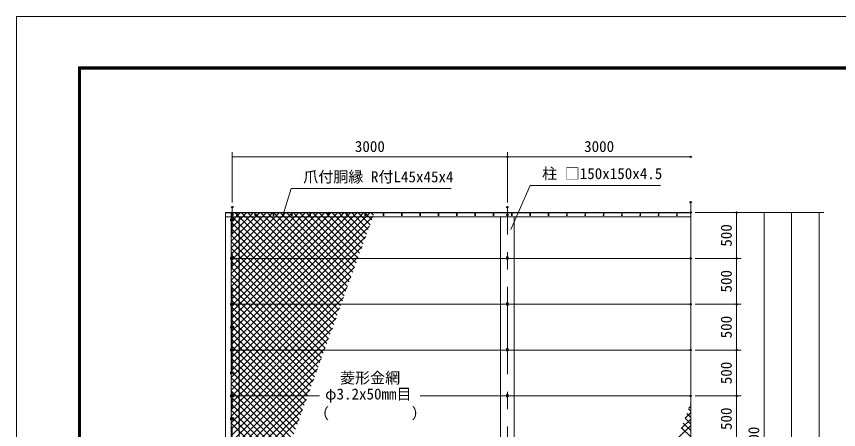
# Model space of a CAD drawing. Units: millimetres at full size; some dimension numbers follow another scale. Extents: x -10500 to 10500, y -7425 to 7425.
# Drawn here: x -10500 to -1535, y 2919 to 7425 of the extents above; entities that cross this region are included whole.
import ezdxf
from ezdxf.enums import TextEntityAlignment as Align

# ---------------------------------------------------------------- set-up
doc = ezdxf.new("R2010")
doc.units = ezdxf.units.MM
doc.header["$LTSCALE"] = 30
doc.header["$PDMODE"] = 32
doc.header["$PDSIZE"] = 15
doc.linetypes.add('USER1', pattern=[50.8, 31.75, -6.35, 6.35, -6.35])
for name, color, linetype, lineweight in [('0-0_D-STR-TXT', 7, 'Continuous', 13), ('0-1_D-STR-DIM', 7, 'Continuous', 13), ('0-2_D-BMK', 2, 'USER1', 13), ('0-3_D-STR3', 3, 'Continuous', 13), ('0-4_D-STR1', 1, 'Continuous', 18), ('0-8_D-STR2', 7, 'Continuous', 13), ('0-C_D-TTL', 7, 'Continuous', 18)]:
    doc.layers.add(name, color=color, linetype=linetype, lineweight=lineweight)
doc.layers.add('0-7_Defpoints', color=253, linetype='Continuous')
doc.styles.add('ＭＳ ゴシック', font='')
doc.styles.get('ＭＳ ゴシック').set_extended_font_data('MS Gothic')

msp = doc.modelspace()

# ---------------------------------------------------------------- linework, layer by layer
at = {"layer": '0-0_D-STR-TXT'}
for points in [[(-3477.33, 5580.38), (-4899.69, 5580.38), (-5107.9, 5101.86)], [(-5757.9, 5547.94), (-7502.6, 5547.94), (-7590.23, 5264.05)]]:
    msp.add_lwpolyline(points, dxfattribs=at)
at = {"layer": '0-1_D-STR-DIM'}
for p, q in [((-8146.86, 5395.7), (-8146.86, 5943.65)), ((-5146.86, 5395.7), (-5146.86, 5943.65)), ((-5146.86, 5395.7), (-5146.86, 5943.65)), ((-8146.86, 5893.65), (-5146.86, 5893.65)), ((-5146.86, 5893.65), (-3146.86, 5893.65)), ((-3146.86, 2811.36), (-3146.86, 5398.11)), ((-3096.86, 5285.7), (-2296.86, 5285.7)), ((-3096.86, 5285.7), (-1996.86, 5285.7)), ((-3096.86, 5285.7), (-1696.86, 5285.7)), ((-3096.86, 5285.7), (-2596.86, 5285.7)), ((-2646.86, 4785.7), (-2646.86, 5285.7)), ((-2346.86, 5285.7), (-2346.86, 285.7)), ((-2046.86, 5285.7), (-2046.86, -1744.3)), ((-1746.86, 5285.7), (-1746.86, -2514.3)), ((-3096.86, 4785.7), (-2596.86, 4785.7)), ((-3096.86, 4785.7), (-2596.86, 4785.7)), ((-2646.86, 4285.7), (-2646.86, 4785.7)), ((-3096.86, 4285.7), (-2596.86, 4285.7)), ((-3096.86, 4285.7), (-2596.86, 4285.7)), ((-2646.86, 3785.7), (-2646.86, 4285.7)), ((-3096.86, 3785.7), (-2596.86, 3785.7)), ((-3096.86, 3785.7), (-2596.86, 3785.7)), ((-2646.86, 3285.7), (-2646.86, 3785.7)), ((-3096.86, 3285.7), (-2596.86, 3285.7)), ((-3096.86, 3285.7), (-2596.86, 3285.7)), ((-2646.86, 2785.7), (-2646.86, 3285.7))]:
    msp.add_line(p, q, dxfattribs=at)
at = {"layer": '0-2_D-BMK'}
for p, q in [((-8146.86, -2574.3), (-8146.86, 5345.7)), ((-5146.86, -2574.3), (-5146.86, 5345.7)), ((-8134.11, 5260.7), (-8159.61, 5260.7)), ((-8156.86, 5205.7), (-8136.86, 5205.7)), ((-5134.11, 5260.7), (-5159.61, 5260.7)), ((-8156.86, 4785.7), (-8136.86, 4785.7)), ((-5156.86, 4785.7), (-5136.86, 4785.7)), ((-8156.86, 4285.7), (-8136.86, 4285.7)), ((-5156.86, 4285.7), (-5136.86, 4285.7)), ((-8156.86, 4035.7), (-8136.86, 4035.7)), ((-8156.86, 3785.7), (-8136.86, 3785.7)), ((-5156.86, 3785.7), (-5136.86, 3785.7)), ((-8156.86, 3535.7), (-8136.86, 3535.7)), ((-8156.86, 3285.7), (-8136.86, 3285.7)), ((-5156.86, 3285.7), (-5136.86, 3285.7)), ((-8156.86, 3035.7), (-8136.86, 3035.7))]:
    msp.add_line(p, q, dxfattribs=at)
at = {"layer": '0-3_D-STR3'}
for p, q in [((-8164.06, 5215.2), (-8129.66, 5215.2)), ((-8164.06, 5215.2), (-8164.06, 5196.2)), ((-8156.86, 5215.2), (-8156.86, 5280.7)), ((-8146.86, 5250.89), (-8155.36, 5255.8)), ((-8153.36, 5209.46), (-8146.86, 5213.21)), ((-8153.36, 5201.95), (-8153.36, 5209.46)), ((-8146.86, 5198.2), (-8153.36, 5201.95)), ((-8138.36, 5255.8), (-8146.86, 5250.89)), ((-8146.86, 5213.21), (-8140.36, 5209.46)), ((-8140.36, 5201.95), (-8146.86, 5198.2)), ((-8140.36, 5209.46), (-8140.36, 5201.95)), ((-8129.66, 5215.2), (-8129.66, 5196.2)), ((-5146.86, 5250.89), (-5155.36, 5255.8)), ((-5138.36, 5255.8), (-5146.86, 5250.89)), ((-8164.06, 5196.2), (-8129.66, 5196.2)), ((-8156.86, 4045.2), (-8156.86, 5196.2)), ((-8164.06, 4795.2), (-8129.66, 4795.2)), ((-8164.06, 4795.2), (-8164.06, 4776.2)), ((-8164.06, 4776.2), (-8129.66, 4776.2)), ((-8153.36, 4789.46), (-8146.86, 4793.21)), ((-8153.36, 4781.95), (-8153.36, 4789.46)), ((-8146.86, 4778.2), (-8153.36, 4781.95)), ((-8146.86, 4793.21), (-8140.36, 4789.46)), ((-8140.36, 4781.95), (-8146.86, 4778.2)), ((-8140.36, 4789.46), (-8140.36, 4781.95)), ((-8129.66, 4795.2), (-8129.66, 4776.2)), ((-8129.66, 4785.7), (-5156.36, 4785.7)), ((-5137.36, 4801.7), (-5156.36, 4801.7)), ((-5156.36, 4801.7), (-5156.36, 4775.7)), ((-5137.36, 4775.7), (-5156.36, 4775.7)), ((-5153.36, 4789.46), (-5146.86, 4793.21)), ((-5153.36, 4781.95), (-5153.36, 4789.46)), ((-5146.86, 4778.2), (-5153.36, 4781.95)), ((-5146.86, 4793.21), (-5140.36, 4789.46)), ((-5140.36, 4781.95), (-5146.86, 4778.2)), ((-5140.36, 4789.46), (-5140.36, 4781.95)), ((-5137.36, 4801.7), (-5137.36, 4775.7)), ((-5137.36, 4785.7), (-3146.86, 4785.7)), ((-8164.06, 4295.2), (-8129.66, 4295.2)), ((-8164.06, 4295.2), (-8164.06, 4276.2)), ((-8164.06, 4276.2), (-8129.66, 4276.2)), ((-8153.36, 4289.46), (-8146.86, 4293.21)), ((-8153.36, 4281.95), (-8153.36, 4289.46)), ((-8146.86, 4278.2), (-8153.36, 4281.95)), ((-8146.86, 4293.21), (-8140.36, 4289.46)), ((-8140.36, 4281.95), (-8146.86, 4278.2)), ((-8140.36, 4289.46), (-8140.36, 4281.95)), ((-8129.66, 4295.2), (-8129.66, 4276.2)), ((-8129.66, 4285.7), (-5156.36, 4285.7)), ((-5137.36, 4301.7), (-5156.36, 4301.7)), ((-5156.36, 4301.7), (-5156.36, 4275.7)), ((-5137.36, 4275.7), (-5156.36, 4275.7)), ((-5153.36, 4289.46), (-5146.86, 4293.21)), ((-5153.36, 4281.95), (-5153.36, 4289.46)), ((-5146.86, 4278.2), (-5153.36, 4281.95)), ((-5146.86, 4293.21), (-5140.36, 4289.46)), ((-5140.36, 4281.95), (-5146.86, 4278.2)), ((-5140.36, 4289.46), (-5140.36, 4281.95)), ((-5137.36, 4301.7), (-5137.36, 4275.7)), ((-5137.36, 4285.7), (-3146.86, 4285.7)), ((-8164.06, 4045.2), (-8129.66, 4045.2)), ((-8164.06, 4045.2), (-8164.06, 4026.2)), ((-8153.36, 4039.46), (-8146.86, 4043.21)), ((-8153.36, 4031.95), (-8153.36, 4039.46)), ((-8146.86, 4043.21), (-8140.36, 4039.46)), ((-8140.36, 4039.46), (-8140.36, 4031.95)), ((-8129.66, 4045.2), (-8129.66, 4026.2)), ((-8164.06, 4026.2), (-8129.66, 4026.2)), ((-8156.86, 3795.2), (-8156.86, 4026.2)), ((-8146.86, 4028.2), (-8153.36, 4031.95)), ((-8140.36, 4031.95), (-8146.86, 4028.2)), ((-8164.06, 3795.2), (-8129.66, 3795.2)), ((-8164.06, 3795.2), (-8164.06, 3776.2)), ((-8164.06, 3776.2), (-8129.66, 3776.2)), ((-8156.86, 3545.2), (-8156.86, 3776.2)), ((-8153.36, 3789.46), (-8146.86, 3793.21)), ((-8153.36, 3781.95), (-8153.36, 3789.46)), ((-8146.86, 3778.2), (-8153.36, 3781.95)), ((-8146.86, 3793.21), (-8140.36, 3789.46)), ((-8140.36, 3781.95), (-8146.86, 3778.2)), ((-8140.36, 3789.46), (-8140.36, 3781.95)), ((-8129.66, 3795.2), (-8129.66, 3776.2)), ((-8129.66, 3785.7), (-5156.36, 3785.7)), ((-5137.36, 3801.7), (-5156.36, 3801.7)), ((-5156.36, 3801.7), (-5156.36, 3775.7)), ((-5137.36, 3775.7), (-5156.36, 3775.7)), ((-5153.36, 3789.46), (-5146.86, 3793.21)), ((-5153.36, 3781.95), (-5153.36, 3789.46)), ((-5146.86, 3778.2), (-5153.36, 3781.95)), ((-5146.86, 3793.21), (-5140.36, 3789.46)), ((-5140.36, 3781.95), (-5146.86, 3778.2)), ((-5140.36, 3789.46), (-5140.36, 3781.95)), ((-5137.36, 3801.7), (-5137.36, 3775.7)), ((-5137.36, 3785.7), (-3146.86, 3785.7)), ((-8164.06, 3545.2), (-8129.66, 3545.2)), ((-8164.06, 3545.2), (-8164.06, 3526.2)), ((-8164.06, 3526.2), (-8129.66, 3526.2)), ((-8156.86, 3295.2), (-8156.86, 3526.2)), ((-8153.36, 3539.46), (-8146.86, 3543.21)), ((-8153.36, 3531.95), (-8153.36, 3539.46)), ((-8146.86, 3528.2), (-8153.36, 3531.95)), ((-8146.86, 3543.21), (-8140.36, 3539.46)), ((-8140.36, 3531.95), (-8146.86, 3528.2)), ((-8140.36, 3539.46), (-8140.36, 3531.95)), ((-8129.66, 3545.2), (-8129.66, 3526.2)), ((-8164.06, 3295.2), (-8129.66, 3295.2)), ((-8164.06, 3295.2), (-8164.06, 3276.2)), ((-8164.06, 3276.2), (-8129.66, 3276.2)), ((-8156.86, 3045.2), (-8156.86, 3276.2)), ((-8153.36, 3289.46), (-8146.86, 3293.21)), ((-8153.36, 3281.95), (-8153.36, 3289.46)), ((-8146.86, 3278.2), (-8153.36, 3281.95)), ((-8146.86, 3293.21), (-8140.36, 3289.46)), ((-8140.36, 3281.95), (-8146.86, 3278.2)), ((-8140.36, 3289.46), (-8140.36, 3281.95)), ((-8129.66, 3295.2), (-8129.66, 3276.2)), ((-8129.66, 3285.7), (-7196.86, 3285.7)), ((-6096.86, 3285.7), (-5156.36, 3285.7)), ((-5137.36, 3301.7), (-5156.36, 3301.7)), ((-5156.36, 3301.7), (-5156.36, 3275.7)), ((-5137.36, 3275.7), (-5156.36, 3275.7)), ((-5153.36, 3289.46), (-5146.86, 3293.21)), ((-5153.36, 3281.95), (-5153.36, 3289.46)), ((-5146.86, 3278.2), (-5153.36, 3281.95)), ((-5146.86, 3293.21), (-5140.36, 3289.46)), ((-5140.36, 3281.95), (-5146.86, 3278.2)), ((-5140.36, 3289.46), (-5140.36, 3281.95)), ((-5137.36, 3301.7), (-5137.36, 3275.7)), ((-5137.36, 3285.7), (-3146.86, 3285.7)), ((-8164.06, 3045.2), (-8129.66, 3045.2)), ((-8164.06, 3045.2), (-8164.06, 3026.2)), ((-8164.06, 3026.2), (-8129.66, 3026.2)), ((-8156.86, 2795.2), (-8156.86, 3026.2)), ((-8153.36, 3039.46), (-8146.86, 3043.21)), ((-8153.36, 3031.95), (-8153.36, 3039.46)), ((-8146.86, 3028.2), (-8153.36, 3031.95)), ((-8146.86, 3043.21), (-8140.36, 3039.46)), ((-8140.36, 3031.95), (-8146.86, 3028.2)), ((-8140.36, 3039.46), (-8140.36, 3031.95)), ((-8129.66, 3045.2), (-8129.66, 3026.2))]:
    msp.add_line(p, q, dxfattribs=at)
for points in [[(-8155.36, 5255.8), (-8155.36, 5265.61), (-8146.86, 5270.52)], [(-8146.86, 5270.52), (-8138.36, 5265.61), (-8138.36, 5255.8)], [(-5155.36, 5255.8), (-5155.36, 5265.61), (-5146.86, 5270.52)], [(-5146.86, 5270.52), (-5138.36, 5265.61), (-5138.36, 5255.8)]]:
    msp.add_lwpolyline(points, dxfattribs=at)
for centre, radius in [((-8146.86, 5260.7), 8.25), ((-8146.86, 5205.7), 6.25), ((-5146.86, 5260.7), 8.25), ((-8146.86, 4785.7), 6.25), ((-5146.86, 4785.7), 6.25), ((-8146.86, 4285.7), 6.25), ((-5146.86, 4285.7), 6.25), ((-8146.86, 4035.7), 6.25), ((-8146.86, 3785.7), 6.25), ((-5146.86, 3785.7), 6.25), ((-8146.86, 3535.7), 6.25), ((-8146.86, 3285.7), 6.25), ((-5146.86, 3285.7), 6.25), ((-8146.86, 3035.7), 6.25)]:
    msp.add_circle(centre, radius, dxfattribs=at)
at = {"layer": '0-4_D-STR1'}
for p, q in [((-8221.86, 5285.7), (-3146.86, 5285.7)), ((-8221.86, 5281.7), (-3146.86, 5281.7)), ((-8221.86, 5240.7), (-3146.86, 5240.7)), ((-8099.86, 5272.58), (-8100.61, 5251.08)), ((-8093.86, 5272.58), (-8093.11, 5251.08)), ((-8071.86, 330.7), (-8071.86, 5240.7)), ((-7899.86, 5272.58), (-7900.61, 5251.08)), ((-7893.86, 5272.58), (-7893.11, 5251.08)), ((-7699.86, 5272.58), (-7700.61, 5251.08)), ((-7693.86, 5272.58), (-7693.11, 5251.08)), ((-7499.86, 5272.58), (-7500.61, 5251.08)), ((-7493.86, 5272.58), (-7493.11, 5251.08)), ((-7299.86, 5272.58), (-7300.61, 5251.08)), ((-7293.86, 5272.58), (-7293.11, 5251.08)), ((-7099.86, 5272.58), (-7100.61, 5251.08)), ((-7093.86, 5272.58), (-7093.11, 5251.08)), ((-6899.86, 5272.58), (-6900.61, 5251.08)), ((-6893.86, 5272.58), (-6893.11, 5251.08)), ((-6699.86, 5272.58), (-6700.61, 5251.08)), ((-6693.86, 5272.58), (-6693.11, 5251.08)), ((-6499.86, 5272.58), (-6500.61, 5251.08)), ((-6493.86, 5272.58), (-6493.11, 5251.08)), ((-6299.86, 5272.58), (-6300.61, 5251.08)), ((-6293.86, 5272.58), (-6293.11, 5251.08)), ((-6099.86, 5272.58), (-6100.61, 5251.08)), ((-6093.86, 5272.58), (-6093.11, 5251.08)), ((-5899.86, 5272.58), (-5900.61, 5251.08)), ((-5893.86, 5272.58), (-5893.11, 5251.08)), ((-5699.86, 5272.58), (-5700.61, 5251.08)), ((-5693.86, 5272.58), (-5693.11, 5251.08)), ((-5499.86, 5272.58), (-5500.61, 5251.08)), ((-5493.86, 5272.58), (-5493.11, 5251.08)), ((-5299.86, 5272.58), (-5300.61, 5251.08)), ((-5293.86, 5272.58), (-5293.11, 5251.08)), ((-5221.86, 5240.7), (-5221.86, 330.7)), ((-5084.36, 5285.7), (-5209.36, 5285.7)), ((-5099.86, 5272.58), (-5100.61, 5251.08)), ((-5093.86, 5272.58), (-5093.11, 5251.08)), ((-5071.86, 330.7), (-5071.86, 5240.7)), ((-4899.86, 5272.58), (-4900.61, 5251.08)), ((-4893.86, 5272.58), (-4893.11, 5251.08)), ((-4699.86, 5272.58), (-4700.61, 5251.08)), ((-4693.86, 5272.58), (-4693.11, 5251.08)), ((-4499.86, 5272.58), (-4500.61, 5251.08)), ((-4493.86, 5272.58), (-4493.11, 5251.08)), ((-4299.86, 5272.58), (-4300.61, 5251.08)), ((-4293.86, 5272.58), (-4293.11, 5251.08)), ((-4099.86, 5272.58), (-4100.61, 5251.08)), ((-4093.86, 5272.58), (-4093.11, 5251.08)), ((-3899.86, 5272.58), (-3900.61, 5251.08)), ((-3893.86, 5272.58), (-3893.11, 5251.08)), ((-3699.86, 5272.58), (-3700.61, 5251.08)), ((-3693.86, 5272.58), (-3693.11, 5251.08)), ((-3499.86, 5272.58), (-3500.61, 5251.08)), ((-3493.86, 5272.58), (-3493.11, 5251.08)), ((-3299.86, 5272.58), (-3300.61, 5251.08)), ((-3293.86, 5272.58), (-3293.11, 5251.08))]:
    msp.add_line(p, q, dxfattribs=at)
msp.add_lwpolyline([(-8221.86, 5285.7), (-8221.86, -2514.3), (-8071.86, -2514.3), (-8071.86, -1714.3)], dxfattribs=at)
for centre in [(-8096.86, 5271.33), (-7896.86, 5271.33), (-7696.86, 5271.33), (-7496.86, 5271.33), (-7296.86, 5271.33), (-7096.86, 5271.33), (-6896.86, 5271.33), (-6696.86, 5271.33), (-6496.86, 5271.33), (-6296.86, 5271.33), (-6096.86, 5271.33), (-5896.86, 5271.33), (-5696.86, 5271.33), (-5496.86, 5271.33), (-5296.86, 5271.33), (-5096.86, 5271.33), (-4896.86, 5271.33), (-4696.86, 5271.33), (-4496.86, 5271.33), (-4296.86, 5271.33), (-4096.86, 5271.33), (-3896.86, 5271.33), (-3696.86, 5271.33), (-3496.86, 5271.33), (-3296.86, 5271.33)]:
    msp.add_arc(centre, 3.25, 22.61986, 157.38014, dxfattribs=at)
at = {"layer": '0-7_Defpoints'}
for p in [(-5146.86, 5893.65), (-3146.86, 5893.65), (-3146.86, 5398.11), (-8146.86, 5345.7), (-5146.86, 5345.7), (-3146.86, 5285.7), (-3146.86, 5285.7), (-2646.86, 5285.7), (-3146.86, 4785.7), (-2646.86, 4785.7), (-3146.86, 4285.7), (-2646.86, 4285.7), (-3146.86, 3785.7), (-2646.86, 3785.7), (-3146.86, 3285.7), (-2646.86, 3285.7)]:
    msp.add_point(p, dxfattribs=at)
at = {"layer": '0-8_D-STR2'}
for p, q in [((-8156.86, 5255.97), (-8131.12, 5281.7)), ((-8156.86, 5185.26), (-8060.41, 5281.7)), ((-8156.86, 5114.55), (-7989.7, 5281.7)), ((-8156.86, 5043.83), (-7918.99, 5281.7)), ((-8156.86, 4973.12), (-7848.28, 5281.7)), ((-8156.86, 4902.41), (-7777.57, 5281.7)), ((-8156.86, 4831.7), (-7706.86, 5281.7)), ((-8156.86, 4760.99), (-7636.14, 5281.7)), ((-8156.86, 4690.28), (-7565.43, 5281.7)), ((-8156.86, 4619.57), (-7494.72, 5281.7)), ((-8156.86, 4548.86), (-7424.01, 5281.7)), ((-8156.86, 4478.15), (-7353.3, 5281.7)), ((-8156.86, 4407.44), (-7282.59, 5281.7)), ((-8156.86, 4336.73), (-7211.88, 5281.7)), ((-8156.86, 4266.02), (-7141.17, 5281.7)), ((-8156.86, 4195.31), (-7070.46, 5281.7)), ((-8156.86, 4124.6), (-6999.75, 5281.7)), ((-8156.86, 4053.89), (-6929.04, 5281.7)), ((-8156.86, 3983.17), (-6858.33, 5281.7)), ((-8156.86, 3912.46), (-6787.62, 5281.7)), ((-8156.86, 3841.75), (-6716.91, 5281.7)), ((-8156.86, 3771.04), (-6646.2, 5281.7)), ((-7021.64, 4116.26), (-8156.86, 5251.48)), ((-8156.86, 3700.33), (-6610.03, 5247.16)), ((-7002.77, 4168.1), (-8116.37, 5281.7)), ((-6983.91, 4219.95), (-8045.66, 5281.7)), ((-6965.04, 4271.79), (-7974.95, 5281.7)), ((-6946.17, 4323.63), (-7904.24, 5281.7)), ((-6927.3, 4375.47), (-7833.53, 5281.7)), ((-6908.43, 4427.31), (-7762.82, 5281.7)), ((-6889.56, 4479.15), (-7692.11, 5281.7)), ((-6870.69, 4531), (-7621.4, 5281.7)), ((-6851.82, 4582.84), (-7550.69, 5281.7)), ((-6832.95, 4634.68), (-7479.98, 5281.7)), ((-6814.09, 4686.52), (-7409.27, 5281.7)), ((-6795.22, 4738.36), (-7338.56, 5281.7)), ((-6776.35, 4790.21), (-7267.85, 5281.7)), ((-6757.48, 4842.05), (-7197.14, 5281.7)), ((-6738.61, 4893.89), (-7126.43, 5281.7)), ((-6719.74, 4945.73), (-7055.71, 5281.7)), ((-6700.87, 4997.57), (-6985, 5281.7)), ((-6682, 5049.41), (-6914.29, 5281.7)), ((-6663.13, 5101.26), (-6843.58, 5281.7)), ((-6644.27, 5153.1), (-6772.87, 5281.7)), ((-6625.4, 5204.94), (-6702.16, 5281.7)), ((-6606.53, 5256.78), (-6631.45, 5281.7)), ((-7040.51, 4064.42), (-8156.86, 5180.77)), ((-8156.86, 3629.62), (-6650.49, 5135.98)), ((-7059.38, 4012.58), (-8156.86, 5110.06)), ((-7078.25, 3960.74), (-8156.86, 5039.34)), ((-8156.86, 3558.91), (-6690.96, 5024.81)), ((-7097.12, 3908.89), (-8156.86, 4968.63)), ((-8156.86, 3488.2), (-6731.42, 4913.63)), ((-7115.99, 3857.05), (-8156.86, 4897.92)), ((-7134.86, 3805.21), (-8156.86, 4827.21)), ((-8156.86, 3417.49), (-6771.89, 4802.46)), ((-7153.72, 3753.37), (-8156.86, 4756.5)), ((-8156.86, 3346.78), (-6812.35, 4691.28)), ((-7172.59, 3701.53), (-8156.86, 4685.79)), ((-7191.46, 3649.69), (-8156.86, 4615.08)), ((-8156.86, 3276.07), (-6852.82, 4580.11)), ((-7210.33, 3597.84), (-8156.86, 4544.37)), ((-7229.2, 3546), (-8156.86, 4473.66)), ((-8156.86, 3205.36), (-6893.28, 4468.93)), ((-7248.07, 3494.16), (-8156.86, 4402.95)), ((-8156.86, 3134.65), (-6933.75, 4357.76)), ((-7266.94, 3442.32), (-8156.86, 4332.24)), ((-7285.81, 3390.48), (-8156.86, 4261.53)), ((-8156.86, 3063.94), (-6974.21, 4246.58)), ((-7304.68, 3338.63), (-8156.86, 4190.82)), ((-8156.86, 2993.23), (-7014.67, 4135.41)), ((-7323.54, 3286.79), (-8156.86, 4120.11)), ((-7342.41, 3234.95), (-8156.86, 4049.39)), ((-8156.86, 2922.51), (-7055.14, 4024.23)), ((-7361.28, 3183.11), (-8156.86, 3978.68)), ((-8156.86, 2851.8), (-7095.6, 3913.06)), ((-7380.15, 3131.27), (-8156.86, 3907.97)), ((-7399.02, 3079.43), (-8156.86, 3837.26)), ((-8156.86, 2781.09), (-7136.07, 3801.88)), ((-7417.89, 3027.58), (-8156.86, 3766.55)), ((-7436.76, 2975.74), (-8156.86, 3695.84)), ((-8156.86, 2710.38), (-7176.53, 3690.71)), ((-7455.63, 2923.9), (-8156.86, 3625.13)), ((-8156.86, 2639.67), (-7217, 3579.53)), ((-7474.5, 2872.06), (-8156.86, 3554.42)), ((-7493.36, 2820.22), (-8156.86, 3483.71)), ((-8156.86, 2568.96), (-7257.46, 3468.36)), ((-7512.23, 2768.37), (-8156.86, 3413)), ((-8156.86, 2498.25), (-7297.93, 3357.18)), ((-7531.1, 2716.53), (-8156.86, 3342.29)), ((-7549.97, 2664.69), (-8156.86, 3271.58)), ((-8156.86, 2427.54), (-7338.39, 3246.01)), ((-7568.84, 2612.85), (-8156.86, 3200.87)), ((-3146.86, 3120.51), (-3171.57, 3145.22)), ((-3168.78, 3152.88), (-3146.86, 3174.8)), ((-3146.86, 3191.22), (-3152.7, 3197.06)), ((-8156.86, 2356.83), (-7378.85, 3134.83)), ((-7587.71, 2561.01), (-8156.86, 3130.16)), ((-7606.58, 2509.17), (-8156.86, 3059.45)), ((-3209.24, 3041.7), (-3146.86, 3104.09)), ((-3146.86, 3049.8), (-3190.43, 3093.38)), ((-8156.86, 2286.12), (-7419.32, 3023.66)), ((-7625.45, 2457.32), (-8156.86, 2988.73)), ((-3290.17, 2819.35), (-3146.86, 2962.67)), ((-3249.71, 2930.52), (-3146.86, 3033.38)), ((-3146.86, 2908.38), (-3228.17, 2989.7)), ((-3146.86, 2979.09), (-3209.3, 3041.54)), ((-3146.86, 2837.67), (-3247.04, 2937.85))]:
    msp.add_line(p, q, dxfattribs=at)
at = {"layer": '0-C_D-TTL', "color": 2}
msp.add_lwpolyline([(-10500, 7425), (10500, 7425), (10500, -7425), (-10500, -7425)], close=True, dxfattribs=at)
at = {"layer": '0-C_D-TTL'}
for points in [[(-9825, 6875), (9825, 6875), (9825, -6875), (-9825, -6875)], [(-9818.75, 6868.75), (9818.75, 6868.75), (9818.75, -6868.75), (-9818.75, -6868.75)], [(-9812.5, 6862.5), (9812.5, 6862.5), (9812.5, -6862.5), (-9812.5, -6862.5)], [(-9806.25, 6856.25), (9806.25, 6856.25), (9806.25, -6856.25), (-9806.25, -6856.25)], [(-9800, 6850), (9800, 6850), (9800, -6850), (-9800, -6850)]]:
    msp.add_lwpolyline(points, close=True, dxfattribs=at)

# ---------------------------------------------------------------- texts
at = {"layer": '0-0_D-STR-TXT', "style": 'ＭＳ ゴシック'}
for s, p in [('爪付胴縁 R付L45x45x4', (-7372.75, 5579.41)), ('柱 □150x150x4.5', (-4767.31, 5614.38)), ('菱形金網', (-6971.73, 3386.32)), ('φ3.2x50mm目', (-7134.17, 3210.23)), ('（\u3000\u3000   \u3000\u3000）', (-7256, 2999.05))]:
    msp.add_text(s, height=120.3, dxfattribs=at).set_placement(p, align=Align.BOTTOM_LEFT)
at = {"layer": '0-1_D-STR-DIM', "style": 'ＭＳ ゴシック'}
for p in [(-6809.72, 5910.52), (-4309.72, 5910.52)]:
    msp.add_text('3000', height=120.3, dxfattribs=at).set_placement(p, align=Align.BOTTOM_LEFT)
for s, p in [('500', (-2663.73, 4913.49)), ('500', (-2663.73, 4413.49)), ('500', (-2663.73, 3913.49)), ('500', (-2663.73, 3413.49)), ('500', (-2663.73, 2913.49)), ('5000', (-2363.73, 2622.85))]:
    msp.add_text(s, height=120.3, rotation=90, dxfattribs=at).set_placement(p, align=Align.BOTTOM_LEFT)

doc.saveas('drawing.dxf')
